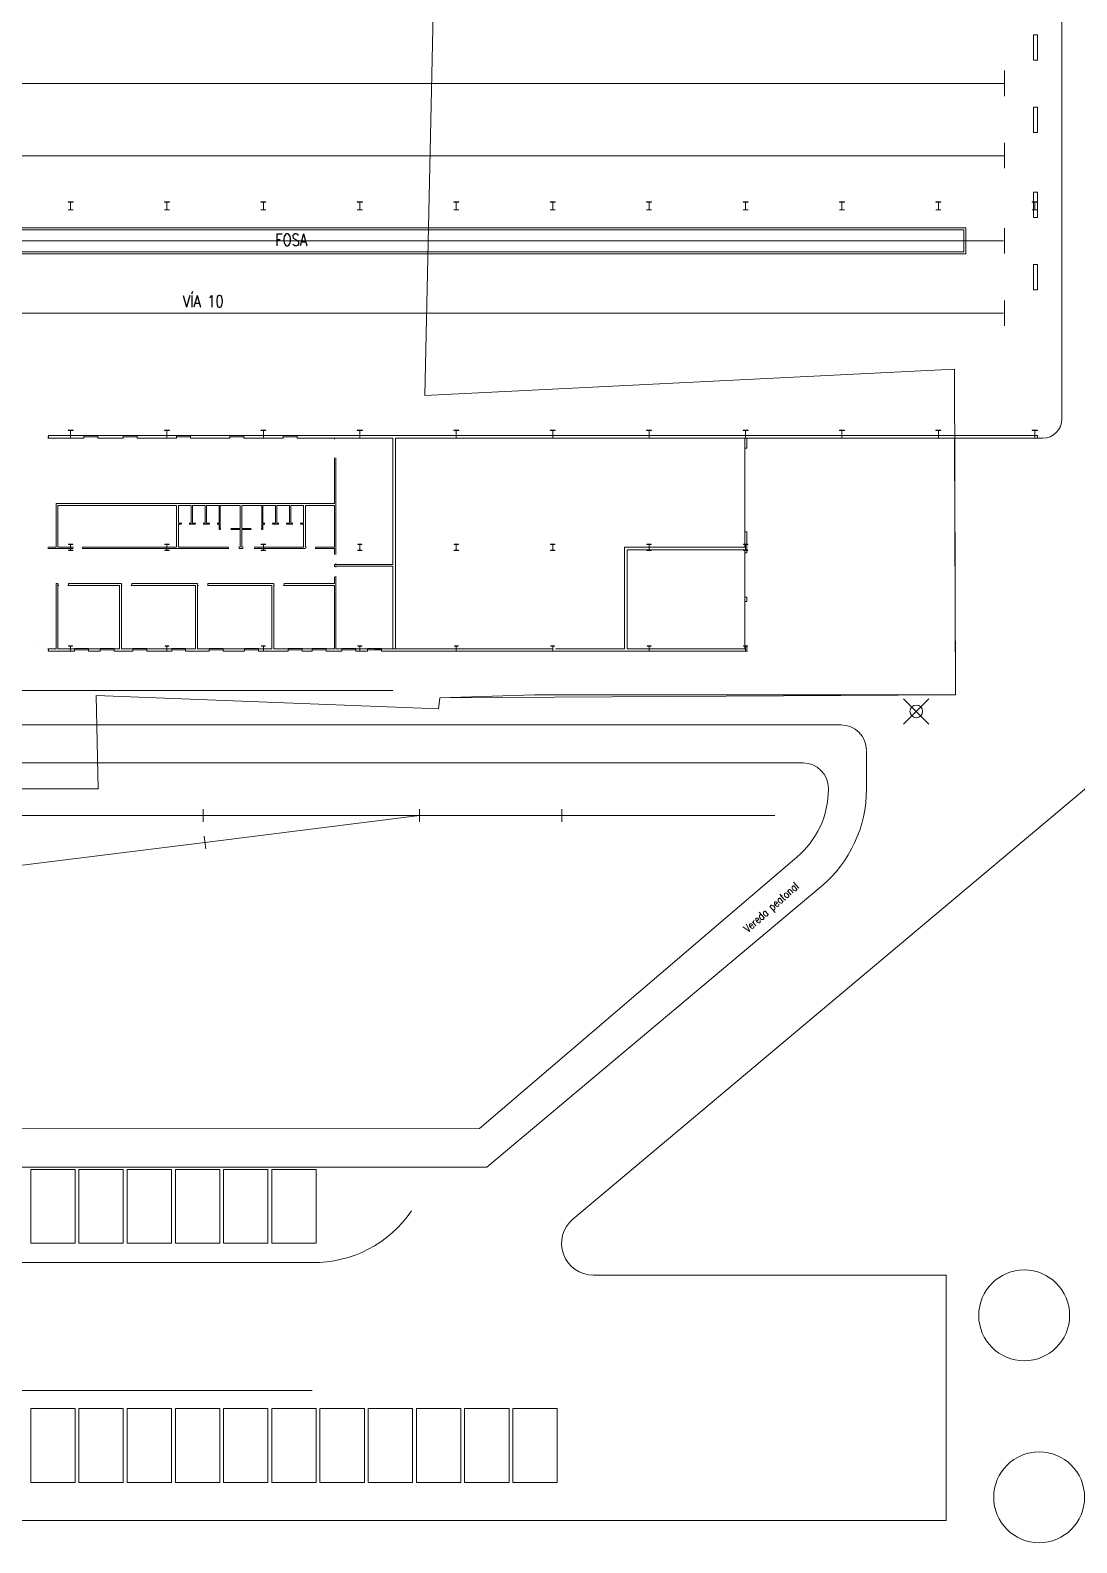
# Model space of a CAD drawing. Header units: millimetres. Extents: x -725228 to 10849, y -8846583 to 5995.
# Drawn here: x 10359.4 to 10441.9, y 5740.8 to 5860 of the extents above; entities that cross this region are included whole.
import ezdxf

# ---------------------------------------------------------------- set-up
doc = ezdxf.new("R2010")
doc.units = ezdxf.units.MM
doc.header["$PDMODE"] = 35
doc.header["$PDSIZE"] = 1
doc.layers.add('00-SIMB', color=1, linetype='Continuous', lineweight=0)
doc.layers.add('ES-Perfiles-g', color=4, linetype='Continuous')
doc.styles.add('Romans PF', font='romans.shx', dxfattribs={"width": 0.8})

# ---------------------------------------------------------------- blocks, each defined once
blk = doc.blocks.new('Ubicación_TOLOSA')
at = {"layer": '00-SIMB', "color": 1, "lineweight": 5, "ltscale": 2}
for p, q in [((278.08, -2.59), (278.08, 54.07)), ((227.88, -0.72), (228.97, 50.35)), ((275.85, 25.71), (275.85, 27.71)), ((275.85, 27.71), (276.15, 27.71)), ((276.15, 27.71), (276.15, 25.71)), ((276.15, 25.71), (275.85, 25.71)), ((0.84, 23.87), (273.56, 23.87)), ((273.56, 24.88), (273.56, 22.88)), ((273.56, 24.87), (273.56, 22.87)), ((275.85, 20.01), (275.85, 22.01)), ((275.85, 22.01), (276.15, 22.01)), ((276.15, 22.01), (276.15, 20.01)), ((273.56, 19.19), (273.56, 17.19)), ((273.56, 19.18), (273.56, 17.18)), ((276.15, 20.01), (275.85, 20.01)), ((18.01, 18.17), (273.56, 18.17)), ((275.85, 13.31), (275.85, 15.31)), ((275.85, 15.31), (276.15, 15.31)), ((276.15, 15.31), (276.15, 13.31)), ((276.15, 13.31), (275.85, 13.31)), ((34.28, 12.48), (270.5, 12.48)), ((34.28, 12.33), (270.35, 12.33)), ((270.35, 12.33), (270.35, 10.59)), ((270.5, 12.48), (270.5, 10.44)), ((273.56, 12.47), (273.56, 10.47)), ((273.56, 12.46), (273.56, 10.46)), ((273.49, 11.47), (12.05, 11.47)), ((273.49, 11.47), (24.95, 11.47)), ((34.28, 10.59), (270.35, 10.59)), ((34.28, 10.44), (270.5, 10.44)), ((275.85, 7.61), (275.85, 9.61)), ((275.85, 9.61), (276.15, 9.61)), ((276.15, 9.61), (276.15, 7.61)), ((276.15, 7.61), (275.85, 7.61)), ((273.56, 6.77), (273.56, 4.77)), ((273.56, 6.76), (273.56, 4.76)), ((273.47, 5.77), (24.95, 5.77)), ((269.62, 1.36), (227.88, -0.72)), ((269.69, -24.33), (269.62, 1.36)), ((201.01, -4.09), (198.15, -4.09)), ((198.22, -4.09), (198.15, -4.09)), ((198.17, -3.99), (198.22, -3.99)), ((198.22, -3.89), (225.26, -3.89)), ((225.36, -3.89), (198.22, -3.89)), ((198.22, -4.09), (198.22, -3.89)), ((201.01, -4.1), (201.01, -3.89)), ((201.01, -3.99), (201.01, -3.89)), ((201.01, -3.89), (202.11, -3.89)), ((202.11, -3.99), (201.01, -3.99)), ((202.11, -4.1), (202.11, -3.89)), ((202.11, -3.89), (202.11, -3.99)), ((204.11, -4.09), (202.11, -4.09)), ((204.11, -3.89), (204.11, -4.1)), ((204.11, -3.99), (204.11, -3.89)), ((204.11, -3.89), (205.21, -3.89)), ((205.21, -3.99), (204.11, -3.99)), ((205.21, -3.89), (205.21, -4.1)), ((205.21, -3.89), (205.21, -3.99)), ((208.31, -4.09), (205.21, -4.09)), ((208.31, -3.89), (208.31, -4.1)), ((208.31, -3.99), (208.31, -3.89)), ((208.31, -3.89), (209.41, -3.89)), ((209.41, -3.99), (208.31, -3.99)), ((209.41, -3.89), (209.41, -4.1)), ((209.41, -3.89), (209.41, -3.99)), ((212.51, -4.09), (209.41, -4.09)), ((212.51, -3.89), (212.51, -4.1)), ((212.51, -3.99), (212.51, -3.89)), ((212.51, -3.89), (213.61, -3.89)), ((213.61, -3.99), (212.51, -3.99)), ((213.61, -3.89), (213.61, -4.1)), ((213.61, -3.89), (213.61, -3.99)), ((216.71, -4.09), (213.61, -4.09)), ((216.71, -3.89), (216.71, -4.1)), ((216.71, -3.99), (216.71, -3.89)), ((216.71, -3.89), (217.81, -3.89)), ((217.81, -3.99), (216.71, -3.99)), ((217.81, -3.89), (217.81, -4.1)), ((217.81, -3.89), (217.81, -3.99)), ((225.36, -4.09), (217.81, -4.09)), ((220.76, -4.09), (225.26, -4.09)), ((220.76, -4.09), (220.76, -4.17)), ((220.76, -4.09), (220.76, -4.17)), ((225.36, -4.09), (225.26, -4.09)), ((225.36, -3.89), (276.15, -3.89)), ((225.36, -4.09), (225.36, -14.05)), ((225.56, -4.09), (225.56, -4.09)), ((225.56, -4.09), (225.56, -20.69)), ((225.56, -4.09), (276.15, -4.09)), ((252.18, -4.09), (276.58, -4.09)), ((253.1, -12.69), (253.1, -4.09)), ((253.25, -4.89), (253.25, -4.09)), ((269.69, -24.33), (269.63, -4.09)), ((276.15, -4.09), (276.15, -3.89)), ((220.76, -9.24), (220.76, -5.65)), ((220.86, -13.26), (220.86, -5.65)), ((253.1, -4.89), (253.25, -4.89)), ((198.81, -9.24), (208.46, -9.24)), ((198.81, -12.69), (198.81, -9.24)), ((198.96, -12.69), (198.96, -9.39)), ((198.96, -9.39), (208.31, -9.39)), ((208.31, -12.69), (208.31, -9.39)), ((208.46, -9.24), (213.46, -9.24)), ((208.46, -10.79), (208.46, -9.39)), ((208.46, -9.39), (208.46, -10.79)), ((208.46, -10.79), (208.46, -9.39)), ((208.46, -9.39), (209.46, -9.39)), ((209.46, -9.39), (209.46, -10.79)), ((209.56, -9.39), (210.56, -9.39)), ((209.56, -9.39), (209.56, -10.79)), ((210.56, -9.39), (210.56, -10.79)), ((210.66, -9.39), (211.66, -9.39)), ((210.66, -9.39), (210.66, -10.79)), ((211.66, -9.39), (211.66, -10.79)), ((211.74, -9.39), (213.31, -9.39)), ((211.74, -9.39), (211.74, -11.21)), ((213.31, -11.21), (213.31, -9.39)), ((213.31, -9.39), (213.31, -11.21)), ((213.31, -11.21), (213.31, -9.39)), ((213.31, -9.39), (213.31, -11.21)), ((213.46, -9.24), (220.76, -9.24)), ((213.46, -11.21), (213.46, -9.39)), ((213.46, -9.39), (213.46, -11.21)), ((213.46, -11.21), (213.46, -9.39)), ((213.46, -9.39), (215.03, -9.39)), ((215.03, -9.39), (215.03, -11.21)), ((215.11, -9.39), (216.11, -9.39)), ((215.11, -9.39), (215.11, -10.79)), ((216.11, -9.39), (216.11, -10.79)), ((216.21, -9.39), (217.21, -9.39)), ((216.21, -9.39), (216.21, -10.79)), ((217.21, -9.39), (217.21, -10.79)), ((217.31, -9.39), (218.31, -9.39)), ((217.31, -9.39), (217.31, -10.79)), ((218.31, -10.79), (218.31, -9.39)), ((218.46, -9.39), (220.76, -9.39)), ((218.46, -12.69), (218.46, -9.39)), ((220.76, -12.69), (220.76, -9.39)), ((208.66, -10.79), (208.46, -10.79)), ((208.46, -12.69), (208.46, -10.87)), ((208.46, -10.87), (208.46, -12.69)), ((208.46, -12.69), (208.46, -10.87)), ((208.66, -10.87), (208.46, -10.87)), ((208.66, -10.79), (208.72, -10.79)), ((208.7, -10.87), (208.66, -10.87)), ((209.31, -10.79), (209.46, -10.79)), ((209.31, -10.87), (209.46, -10.87)), ((209.76, -10.87), (209.46, -10.87)), ((209.76, -10.79), (209.56, -10.79)), ((209.76, -10.79), (209.82, -10.79)), ((209.8, -10.87), (209.76, -10.87)), ((210.41, -10.79), (210.56, -10.79)), ((210.41, -10.87), (210.56, -10.87)), ((210.86, -10.87), (210.56, -10.87)), ((210.86, -10.79), (210.66, -10.79)), ((210.86, -10.79), (210.92, -10.79)), ((210.9, -10.87), (210.86, -10.87)), ((211.51, -10.79), (211.66, -10.79)), ((211.51, -10.87), (211.66, -10.87)), ((211.66, -10.87), (211.66, -11.29)), ((211.66, -11.29), (211.74, -11.29)), ((211.8, -11.21), (211.74, -11.21)), ((211.74, -11.21), (211.8, -11.21)), ((211.78, -11.29), (211.74, -11.29)), ((211.78, -11.29), (211.74, -11.29)), ((212.58, -11.21), (213.31, -11.21)), ((212.58, -11.29), (213.31, -11.29)), ((213.31, -12.69), (213.31, -11.29)), ((213.31, -11.29), (213.31, -12.69)), ((213.31, -12.69), (213.31, -11.29)), ((213.31, -11.29), (213.31, -12.69)), ((214.19, -11.21), (213.46, -11.21)), ((213.46, -12.69), (213.46, -11.29)), ((213.46, -11.29), (213.46, -12.69)), ((213.46, -12.69), (213.46, -11.29)), ((214.19, -11.29), (213.46, -11.29)), ((214.97, -11.21), (215.03, -11.21)), ((215.03, -11.21), (214.97, -11.21)), ((214.99, -11.29), (215.03, -11.29)), ((214.99, -11.29), (215.03, -11.29)), ((215.11, -11.29), (215.03, -11.29)), ((215.26, -10.79), (215.11, -10.79)), ((215.11, -10.87), (215.11, -11.29)), ((215.26, -10.87), (215.11, -10.87)), ((215.91, -10.79), (215.85, -10.79)), ((215.87, -10.87), (215.91, -10.87)), ((215.91, -10.79), (216.11, -10.79)), ((215.91, -10.87), (216.21, -10.87)), ((216.36, -10.79), (216.21, -10.79)), ((216.36, -10.87), (216.21, -10.87)), ((217.01, -10.79), (216.95, -10.79)), ((216.97, -10.87), (217.01, -10.87)), ((217.01, -10.79), (217.21, -10.79)), ((217.01, -10.87), (217.31, -10.87)), ((217.46, -10.79), (217.31, -10.79)), ((217.46, -10.87), (217.31, -10.87)), ((218.11, -10.79), (218.05, -10.79)), ((218.07, -10.87), (218.11, -10.87)), ((218.11, -10.79), (218.31, -10.79)), ((218.11, -10.87), (218.31, -10.87)), ((218.31, -12.69), (218.31, -10.87)), ((253.1, -11.47), (253.25, -11.47)), ((253.25, -11.47), (253.25, -13.13)), ((198.22, -12.69), (198.15, -12.69)), ((198.81, -12.79), (198.17, -12.79)), ((198.17, -12.79), (198.22, -12.79)), ((198.81, -12.69), (198.22, -12.69)), ((198.81, -12.79), (198.96, -12.79)), ((198.96, -12.69), (200.12, -12.69)), ((200.12, -12.69), (198.96, -12.69)), ((198.96, -12.79), (200.1, -12.79)), ((200.1, -12.79), (198.96, -12.79)), ((200.1, -12.69), (200.17, -12.69)), ((200.17, -12.69), (200.1, -12.69)), ((200.1, -12.69), (200.17, -12.69)), ((200.1, -12.69), (200.17, -12.69)), ((200.1, -12.79), (200.15, -12.79)), ((200.83, -12.69), (208.31, -12.69)), ((208.31, -12.69), (200.83, -12.69)), ((200.87, -12.79), (212.42, -12.79)), ((208.31, -12.79), (208.31, -12.79)), ((208.46, -12.69), (208.53, -12.69)), ((208.46, -12.69), (212.42, -12.69)), ((212.42, -12.69), (208.46, -12.69)), ((213.2, -12.69), (213.31, -12.69)), ((213.31, -12.69), (213.2, -12.69)), ((213.2, -12.69), (213.26, -12.69)), ((213.26, -12.69), (213.2, -12.69)), ((213.22, -12.79), (213.53, -12.79)), ((213.46, -12.69), (213.55, -12.69)), ((213.55, -12.69), (213.46, -12.69)), ((213.59, -12.69), (213.53, -12.69)), ((213.53, -12.69), (213.59, -12.69)), ((214.41, -12.69), (218.31, -12.69)), ((218.31, -12.69), (214.41, -12.69)), ((214.41, -12.79), (218.46, -12.79)), ((218.46, -12.69), (218.54, -12.69)), ((218.54, -12.69), (218.46, -12.69)), ((218.46, -12.69), (218.54, -12.69)), ((218.54, -12.69), (218.46, -12.69)), ((218.46, -12.69), (218.54, -12.69)), ((218.46, -12.69), (218.54, -12.69)), ((219.23, -12.79), (220.76, -12.79)), ((219.24, -12.69), (220.76, -12.69)), ((220.76, -12.69), (219.24, -12.69)), ((220.76, -12.79), (220.76, -13.27)), ((253.1, -12.69), (243.61, -12.69)), ((243.61, -12.69), (243.61, -20.69)), ((253.25, -12.89), (243.81, -12.89)), ((243.81, -12.89), (243.81, -20.69)), ((253.1, -20.69), (253.1, -12.88)), ((220.76, -14.19), (220.76, -14.05)), ((220.76, -14.05), (225.36, -14.05)), ((220.76, -14.19), (220.76, -14.24)), ((220.76, -14.19), (225.36, -14.19)), ((225.36, -14.19), (220.76, -14.19)), ((220.86, -14.04), (220.86, -13.97)), ((220.86, -14.04), (220.86, -13.97)), ((220.86, -14.05), (220.86, -14.01)), ((225.36, -14.05), (220.86, -14.05)), ((220.86, -14.19), (220.86, -14.27)), ((220.86, -14.19), (220.86, -14.27)), ((220.86, -14.19), (220.86, -14.23)), ((225.36, -14.19), (225.36, -20.69)), ((253.1, -13.13), (253.25, -13.13)), ((220.76, -15.01), (220.76, -15.54)), ((220.86, -14.97), (220.86, -15.69)), ((198.81, -15.54), (198.81, -20.69)), ((198.96, -15.54), (198.81, -15.54)), ((198.96, -15.54), (198.96, -20.69)), ((199.01, -15.59), (198.96, -15.59)), ((199.03, -15.69), (198.96, -15.69)), ((198.96, -15.69), (199.03, -15.69)), ((198.96, -15.69), (199.03, -15.69)), ((203.81, -15.69), (199.74, -15.69)), ((203.96, -15.54), (199.78, -15.54)), ((199.78, -15.69), (199.78, -15.54)), ((203.81, -15.69), (203.81, -20.69)), ((203.96, -15.69), (203.96, -15.54)), ((204.03, -15.69), (203.96, -15.69)), ((203.96, -15.69), (203.96, -20.69)), ((203.96, -15.69), (204.03, -15.69)), ((203.96, -15.69), (204.03, -15.69)), ((209.81, -15.69), (204.74, -15.69)), ((209.96, -15.54), (204.78, -15.54)), ((204.78, -15.69), (204.78, -15.54)), ((209.81, -20.69), (209.81, -15.69)), ((209.81, -20.69), (209.81, -15.69)), ((209.96, -20.69), (209.96, -15.54)), ((209.96, -20.69), (209.96, -15.54)), ((209.96, -15.69), (210.03, -15.69)), ((209.96, -15.69), (210.03, -15.69)), ((209.96, -15.69), (210.03, -15.69)), ((210.74, -15.69), (215.81, -15.69)), ((210.78, -15.54), (215.96, -15.54)), ((210.78, -15.69), (210.78, -15.54)), ((215.81, -15.69), (215.81, -20.69)), ((215.96, -15.69), (215.96, -15.54)), ((215.96, -15.69), (215.96, -20.69)), ((215.96, -15.69), (216.03, -15.69)), ((215.96, -15.69), (216.03, -15.69)), ((215.96, -15.69), (216.03, -15.69)), ((216.74, -15.69), (220.76, -15.69)), ((216.78, -15.54), (220.76, -15.54)), ((216.78, -15.69), (216.78, -15.54)), ((220.76, -15.69), (220.76, -20.69)), ((220.86, -15.69), (220.86, -20.69)), ((253.1, -16.63), (253.25, -16.63)), ((253.25, -16.63), (253.25, -16.95)), ((253.1, -16.95), (253.25, -16.95)), ((197.44, -20.62), (197.45, -20.62)), ((198.81, -20.69), (198.15, -20.69)), ((198.22, -20.69), (198.15, -20.69)), ((198.17, -20.79), (198.22, -20.79)), ((198.22, -20.69), (198.22, -20.89)), ((200.26, -20.89), (198.22, -20.89)), ((200.26, -20.69), (198.96, -20.69)), ((200.26, -20.89), (200.26, -20.68)), ((200.26, -20.78), (200.26, -20.68)), ((200.26, -20.68), (201.36, -20.68)), ((201.36, -20.78), (200.26, -20.78)), ((201.36, -20.68), (201.36, -20.89)), ((201.36, -20.68), (201.36, -20.78)), ((202.28, -20.69), (201.36, -20.69)), ((202.28, -20.89), (201.36, -20.89)), ((202.28, -20.89), (202.28, -20.68)), ((202.28, -20.78), (202.28, -20.68)), ((202.28, -20.68), (203.38, -20.68)), ((203.38, -20.78), (202.28, -20.78)), ((203.38, -20.68), (203.38, -20.89)), ((203.38, -20.68), (203.38, -20.78)), ((203.81, -20.69), (203.38, -20.69)), ((204.86, -20.89), (203.38, -20.89)), ((204.86, -20.69), (203.96, -20.69)), ((204.86, -20.89), (204.86, -20.68)), ((204.86, -20.78), (204.86, -20.68)), ((204.86, -20.68), (205.96, -20.68)), ((205.96, -20.78), (204.86, -20.78)), ((205.96, -20.68), (205.96, -20.89)), ((205.96, -20.68), (205.96, -20.78)), ((207.92, -20.69), (205.96, -20.69)), ((207.92, -20.89), (205.96, -20.89)), ((207.92, -20.89), (207.92, -20.68)), ((207.92, -20.78), (207.92, -20.68)), ((207.92, -20.68), (209.02, -20.68)), ((209.02, -20.78), (207.92, -20.78)), ((209.02, -20.68), (209.02, -20.89)), ((209.02, -20.68), (209.02, -20.78)), ((209.81, -20.69), (209.02, -20.69)), ((210.88, -20.89), (209.02, -20.89)), ((210.88, -20.69), (209.96, -20.69)), ((210.88, -20.89), (210.88, -20.68)), ((210.88, -20.78), (210.88, -20.68)), ((210.88, -20.68), (211.98, -20.68)), ((211.98, -20.78), (210.88, -20.78)), ((211.98, -20.68), (211.98, -20.89)), ((211.98, -20.68), (211.98, -20.78)), ((213.67, -20.69), (211.98, -20.69)), ((213.67, -20.89), (211.98, -20.89)), ((213.67, -20.89), (213.67, -20.68)), ((213.67, -20.78), (213.67, -20.68)), ((213.67, -20.68), (214.77, -20.68)), ((214.77, -20.78), (213.67, -20.78)), ((214.77, -20.68), (214.77, -20.89)), ((214.77, -20.68), (214.77, -20.78)), ((215.81, -20.69), (214.77, -20.69)), ((217.11, -20.89), (214.77, -20.89)), ((217.11, -20.69), (215.96, -20.69)), ((217.11, -20.89), (217.11, -20.68)), ((217.11, -20.78), (217.11, -20.68)), ((217.11, -20.68), (218.21, -20.68)), ((218.21, -20.78), (217.11, -20.78)), ((218.21, -20.68), (218.21, -20.89)), ((218.21, -20.68), (218.21, -20.78)), ((219, -20.69), (218.21, -20.69)), ((219, -20.89), (218.21, -20.89)), ((219, -20.89), (219, -20.68)), ((219, -20.78), (219, -20.68)), ((219, -20.68), (220.1, -20.68)), ((220.1, -20.78), (219, -20.78)), ((220.1, -20.68), (220.1, -20.89)), ((220.1, -20.68), (220.1, -20.78)), ((220.76, -20.69), (220.1, -20.69)), ((221.33, -20.89), (220.1, -20.89)), ((221.33, -20.69), (220.86, -20.69)), ((221.33, -20.89), (221.33, -20.68)), ((221.33, -20.78), (221.33, -20.68)), ((221.33, -20.68), (222.43, -20.68)), ((222.43, -20.78), (221.33, -20.78)), ((222.43, -20.68), (222.43, -20.89)), ((222.43, -20.68), (222.43, -20.78)), ((223.35, -20.69), (222.43, -20.69)), ((223.35, -20.89), (222.43, -20.89)), ((223.35, -20.89), (223.35, -20.68)), ((223.35, -20.78), (223.35, -20.68)), ((223.35, -20.68), (224.45, -20.68)), ((224.45, -20.78), (223.35, -20.78)), ((237.98, -20.69), (223.91, -20.69)), ((224.45, -20.68), (224.45, -20.89)), ((224.45, -20.68), (224.45, -20.78)), ((253.25, -20.89), (224.45, -20.89)), ((237.98, -20.88), (237.98, -20.89)), ((243.61, -20.69), (238.18, -20.69)), ((253.1, -20.69), (243.81, -20.69)), ((253.1, -20.45), (253.25, -20.45)), ((253.1, -20.89), (253.1, -20.88)), ((253.25, -20.45), (253.25, -20.89)), ((225.36, -23.99), (81.52, -23.99)), ((201.98, -24.37), (228.94, -25.41)), ((202.12, -31.73), (201.98, -24.37)), ((202.12, -31.73), (201.98, -24.37)), ((201.98, -24.37), (228.94, -25.41)), ((228.94, -25.41), (229.05, -24.56)), ((228.94, -25.41), (229.05, -24.56)), ((229.05, -24.56), (236.51, -24.31)), ((229.05, -24.56), (269.69, -24.33)), ((236.51, -24.31), (269.69, -24.33)), ((185.68, -26.69), (260.68, -26.69)), ((185.68, -26.69), (260.68, -26.69)), ((185.68, -29.69), (257.68, -29.69)), ((185.68, -29.69), (257.68, -29.69)), ((262.68, -31.76), (262.68, -28.73)), ((239.54, -65.65), (280.86, -30.94)), ((191.41, -31.71), (202.12, -31.73)), ((191.41, -31.71), (202.12, -31.73)), ((259.68, -31.76), (259.68, -31.69)), ((210.41, -33.34), (210.41, -34.34)), ((227.46, -33.34), (227.46, -34.34)), ((238.66, -33.34), (238.66, -34.34)), ((210.41, -33.84), (-11.25, -33.84)), ((238.66, -33.84), (210.41, -33.84)), ((227.46, -33.84), (210.54, -35.95)), ((255.46, -33.84), (238.66, -33.84)), ((210.6, -36.45), (210.48, -35.46)), ((210.54, -35.95), (180.39, -39.72)), ((232.17, -58.5), (257.18, -37.12)), ((232.76, -61.55), (259.11, -39.42)), ((164.43, -58.55), (232.17, -58.5)), ((21, -61.55), (232.76, -61.55)), ((196.81, -61.72), (196.81, -67.55)), ((200.31, -61.72), (196.81, -61.72)), ((200.31, -67.55), (200.31, -61.72)), ((200.61, -61.72), (200.61, -67.55)), ((204.11, -61.72), (200.61, -61.72)), ((204.11, -67.55), (204.11, -61.72)), ((204.41, -61.72), (204.41, -67.55)), ((207.91, -61.72), (204.41, -61.72)), ((207.91, -67.55), (207.91, -61.72)), ((208.21, -61.72), (208.21, -67.55)), ((211.71, -61.72), (208.21, -61.72)), ((211.71, -67.55), (211.71, -61.72)), ((212.01, -61.72), (212.01, -67.55)), ((215.51, -61.72), (212.01, -61.72)), ((215.51, -67.55), (215.51, -61.72)), ((215.81, -61.72), (215.81, -67.55)), ((219.31, -61.72), (215.81, -61.72)), ((219.31, -67.55), (219.31, -61.72)), ((196.81, -67.55), (200.31, -67.55)), ((200.61, -67.55), (204.11, -67.55)), ((204.41, -67.55), (207.91, -67.55)), ((208.21, -67.55), (211.71, -67.55)), ((212.01, -67.55), (215.51, -67.55)), ((215.81, -67.55), (219.31, -67.55)), ((31, -69.06), (218.98, -69.06)), ((241.15, -70.06), (268.95, -70.06)), ((241.15, -70.06), (268.95, -70.06)), ((268.95, -70.06), (268.95, -77.56)), ((268.95, -77.56), (268.95, -89.41)), ((31, -79.15), (218.98, -79.15)), ((196.81, -86.41), (196.81, -80.58)), ((196.81, -80.58), (200.31, -80.58)), ((200.31, -80.58), (200.31, -86.41)), ((200.61, -86.41), (200.61, -80.58)), ((200.61, -80.58), (204.11, -80.58)), ((204.11, -80.58), (204.11, -86.41)), ((204.41, -86.41), (204.41, -80.58)), ((204.41, -80.58), (207.91, -80.58)), ((207.91, -80.58), (207.91, -86.41)), ((208.21, -86.41), (208.21, -80.58)), ((208.21, -80.58), (211.71, -80.58)), ((211.71, -80.58), (211.71, -86.41)), ((212.01, -86.41), (212.01, -80.58)), ((212.01, -80.58), (215.51, -80.58)), ((215.51, -80.58), (215.51, -86.41)), ((215.81, -86.41), (215.81, -80.58)), ((215.81, -80.58), (219.31, -80.58)), ((219.31, -80.58), (219.31, -86.41)), ((219.61, -86.41), (219.61, -80.58)), ((219.61, -80.58), (223.11, -80.58)), ((223.11, -80.58), (223.11, -86.41)), ((223.41, -86.41), (223.41, -80.58)), ((223.41, -80.58), (226.91, -80.58)), ((226.91, -80.58), (226.91, -86.41)), ((227.21, -86.41), (227.21, -80.58)), ((227.21, -80.58), (230.71, -80.58)), ((230.71, -80.58), (230.71, -86.41)), ((231.01, -86.41), (231.01, -80.58)), ((231.01, -80.58), (234.51, -80.58)), ((234.51, -80.58), (234.51, -86.41)), ((234.81, -86.41), (234.81, -80.58)), ((234.81, -80.58), (238.31, -80.58)), ((238.31, -80.58), (238.31, -86.41)), ((200.31, -86.41), (196.81, -86.41)), ((204.11, -86.41), (200.61, -86.41)), ((207.91, -86.41), (204.41, -86.41)), ((211.71, -86.41), (208.21, -86.41)), ((215.51, -86.41), (212.01, -86.41)), ((219.31, -86.41), (215.81, -86.41)), ((223.11, -86.41), (219.61, -86.41)), ((226.91, -86.41), (223.41, -86.41)), ((230.71, -86.41), (227.21, -86.41)), ((234.51, -86.41), (231.01, -86.41)), ((238.31, -86.41), (234.81, -86.41)), ((33.5, -89.41), (268.95, -89.41))]:
    blk.add_line(p, q, dxfattribs=at)
at = {"layer": '00-SIMB', "color": 1, "ltscale": 2}
for points in [[(199.75, 14.52), (200.15, 14.52), (200.15, 14.53), (199.75, 14.53)], [(199.95, 13.92), (199.95, 13.92), (199.95, 14.52), (199.95, 14.52)], [(207.35, 14.52), (207.75, 14.52), (207.75, 14.53), (207.35, 14.53)], [(207.55, 13.92), (207.55, 13.92), (207.55, 14.52), (207.55, 14.52)], [(214.95, 14.52), (215.35, 14.52), (215.35, 14.53), (214.95, 14.53)], [(215.15, 13.92), (215.15, 13.92), (215.15, 14.52), (215.15, 14.52)], [(222.55, 14.52), (222.95, 14.52), (222.95, 14.53), (222.55, 14.53)], [(222.75, 13.92), (222.75, 13.92), (222.75, 14.52), (222.75, 14.52)], [(230.15, 14.52), (230.55, 14.52), (230.55, 14.53), (230.15, 14.53)], [(230.35, 13.92), (230.35, 13.92), (230.35, 14.52), (230.35, 14.52)], [(237.75, 14.52), (238.15, 14.52), (238.15, 14.53), (237.75, 14.53)], [(237.95, 13.92), (237.95, 13.92), (237.95, 14.52), (237.95, 14.52)], [(245.35, 14.52), (245.75, 14.52), (245.75, 14.53), (245.35, 14.53)], [(245.55, 13.92), (245.55, 13.92), (245.55, 14.52), (245.55, 14.52)], [(252.95, 14.52), (253.35, 14.52), (253.35, 14.53), (252.95, 14.53)], [(253.15, 13.92), (253.15, 13.92), (253.15, 14.52), (253.15, 14.52)], [(260.55, 14.52), (260.95, 14.52), (260.95, 14.53), (260.55, 14.53)], [(260.75, 13.92), (260.75, 13.92), (260.75, 14.52), (260.75, 14.52)], [(268.15, 14.52), (268.55, 14.52), (268.55, 14.53), (268.15, 14.53)], [(268.35, 13.92), (268.35, 13.92), (268.35, 14.52), (268.35, 14.52)], [(275.75, 14.52), (276.15, 14.52), (276.15, 14.53), (275.75, 14.53)], [(275.95, 13.92), (275.95, 13.92), (275.95, 14.52), (275.95, 14.52)], [(199.75, 13.92), (200.15, 13.92), (200.15, 13.91), (199.75, 13.91)], [(207.35, 13.92), (207.75, 13.92), (207.75, 13.91), (207.35, 13.91)], [(214.95, 13.92), (215.35, 13.92), (215.35, 13.91), (214.95, 13.91)], [(222.55, 13.92), (222.95, 13.92), (222.95, 13.91), (222.55, 13.91)], [(230.15, 13.92), (230.55, 13.92), (230.55, 13.91), (230.15, 13.91)], [(237.75, 13.92), (238.15, 13.92), (238.15, 13.91), (237.75, 13.91)], [(245.35, 13.92), (245.75, 13.92), (245.75, 13.91), (245.35, 13.91)], [(252.95, 13.92), (253.35, 13.92), (253.35, 13.91), (252.95, 13.91)], [(260.55, 13.92), (260.95, 13.92), (260.95, 13.91), (260.55, 13.91)], [(268.15, 13.92), (268.55, 13.92), (268.55, 13.91), (268.15, 13.91)], [(275.75, 13.92), (276.15, 13.92), (276.15, 13.91), (275.75, 13.91)], [(199.75, -3.48), (200.15, -3.48), (200.15, -3.47), (199.75, -3.47)], [(199.95, -4.08), (199.95, -4.08), (199.95, -3.48), (199.95, -3.48)], [(207.35, -3.48), (207.75, -3.48), (207.75, -3.47), (207.35, -3.47)], [(207.55, -4.08), (207.55, -4.08), (207.55, -3.48), (207.55, -3.48)], [(214.95, -3.48), (215.35, -3.48), (215.35, -3.47), (214.95, -3.47)], [(215.15, -4.08), (215.15, -4.08), (215.15, -3.48), (215.15, -3.48)], [(222.55, -3.48), (222.95, -3.48), (222.95, -3.47), (222.55, -3.47)], [(222.75, -4.08), (222.75, -4.08), (222.75, -3.48), (222.75, -3.48)], [(230.15, -3.48), (230.55, -3.48), (230.55, -3.47), (230.15, -3.47)], [(230.35, -4.08), (230.35, -4.08), (230.35, -3.48), (230.35, -3.48)], [(237.75, -3.48), (238.15, -3.48), (238.15, -3.47), (237.75, -3.47)], [(237.95, -4.08), (237.95, -4.08), (237.95, -3.48), (237.95, -3.48)], [(245.35, -3.48), (245.75, -3.48), (245.75, -3.47), (245.35, -3.47)], [(245.55, -4.08), (245.55, -4.08), (245.55, -3.48), (245.55, -3.48)], [(252.95, -3.48), (253.35, -3.48), (253.35, -3.47), (252.95, -3.47)], [(253.15, -4.08), (253.15, -4.08), (253.15, -3.48), (253.15, -3.48)], [(260.55, -3.48), (260.95, -3.48), (260.95, -3.47), (260.55, -3.47)], [(260.75, -4.08), (260.75, -4.08), (260.75, -3.48), (260.75, -3.48)], [(268.15, -3.48), (268.55, -3.48), (268.55, -3.47), (268.15, -3.47)], [(268.35, -4.08), (268.35, -4.08), (268.35, -3.48), (268.35, -3.48)], [(275.75, -3.48), (276.15, -3.48), (276.15, -3.47), (275.75, -3.47)], [(275.95, -4.08), (275.95, -4.08), (275.95, -3.48), (275.95, -3.48)], [(199.75, -4.08), (200.15, -4.08), (200.15, -4.09), (199.75, -4.09)], [(207.35, -4.08), (207.75, -4.08), (207.75, -4.09), (207.35, -4.09)], [(214.95, -4.08), (215.35, -4.08), (215.35, -4.09), (214.95, -4.09)], [(222.55, -4.08), (222.95, -4.08), (222.95, -4.09), (222.55, -4.09)], [(230.15, -4.08), (230.55, -4.08), (230.55, -4.09), (230.15, -4.09)], [(237.75, -4.08), (238.15, -4.08), (238.15, -4.09), (237.75, -4.09)], [(245.35, -4.08), (245.75, -4.08), (245.75, -4.09), (245.35, -4.09)], [(252.95, -4.08), (253.35, -4.08), (253.35, -4.09), (252.95, -4.09)], [(260.55, -4.08), (260.95, -4.08), (260.95, -4.09), (260.55, -4.09)], [(268.15, -4.08), (268.55, -4.08), (268.55, -4.09), (268.15, -4.09)], [(275.75, -4.08), (276.15, -4.08), (276.15, -4.09), (275.75, -4.09)], [(199.78, -12.46), (200.12, -12.46), (200.12, -12.45), (199.78, -12.45)], [(199.78, -12.92), (200.12, -12.92), (200.12, -12.94), (199.78, -12.94)], [(199.95, -12.92), (199.95, -12.92), (199.95, -12.46), (199.95, -12.46)], [(207.38, -12.46), (207.72, -12.46), (207.72, -12.45), (207.38, -12.45)], [(207.38, -12.92), (207.72, -12.92), (207.72, -12.94), (207.38, -12.94)], [(207.55, -12.92), (207.55, -12.92), (207.55, -12.46), (207.55, -12.46)], [(214.98, -12.46), (215.32, -12.46), (215.32, -12.45), (214.98, -12.45)], [(214.98, -12.92), (215.32, -12.92), (215.32, -12.94), (214.98, -12.94)], [(215.15, -12.92), (215.15, -12.92), (215.15, -12.46), (215.15, -12.46)], [(222.58, -12.46), (222.92, -12.46), (222.92, -12.45), (222.58, -12.45)], [(222.58, -12.92), (222.92, -12.92), (222.92, -12.94), (222.58, -12.94)], [(222.75, -12.92), (222.75, -12.92), (222.75, -12.46), (222.75, -12.46)], [(230.18, -12.46), (230.52, -12.46), (230.52, -12.45), (230.18, -12.45)], [(230.18, -12.92), (230.52, -12.92), (230.52, -12.94), (230.18, -12.94)], [(230.35, -12.92), (230.35, -12.92), (230.35, -12.46), (230.35, -12.46)], [(237.78, -12.46), (238.12, -12.46), (238.12, -12.45), (237.78, -12.45)], [(237.78, -12.92), (238.12, -12.92), (238.12, -12.94), (237.78, -12.94)], [(237.95, -12.92), (237.95, -12.92), (237.95, -12.46), (237.95, -12.46)], [(245.38, -12.46), (245.72, -12.46), (245.72, -12.45), (245.38, -12.45)], [(245.38, -12.92), (245.72, -12.92), (245.72, -12.94), (245.38, -12.94)], [(245.55, -12.92), (245.55, -12.92), (245.55, -12.46), (245.55, -12.46)], [(252.98, -12.46), (253.32, -12.46), (253.32, -12.45), (252.98, -12.45)], [(252.98, -12.92), (253.32, -12.92), (253.32, -12.94), (252.98, -12.94)], [(253.15, -12.92), (253.15, -12.92), (253.15, -12.46), (253.15, -12.46)], [(199.8, -20.48), (200.1, -20.48), (200.1, -20.47), (199.8, -20.47)], [(199.8, -20.88), (200.1, -20.88), (200.1, -20.89), (199.8, -20.89)], [(199.95, -20.88), (199.95, -20.88), (199.95, -20.48), (199.95, -20.48)], [(207.4, -20.48), (207.7, -20.48), (207.7, -20.47), (207.4, -20.47)], [(207.4, -20.88), (207.7, -20.88), (207.7, -20.89), (207.4, -20.89)], [(207.55, -20.88), (207.55, -20.88), (207.55, -20.48), (207.55, -20.48)], [(215, -20.48), (215.3, -20.48), (215.3, -20.47), (215, -20.47)], [(215, -20.88), (215.3, -20.88), (215.3, -20.89), (215, -20.89)], [(215.15, -20.88), (215.15, -20.88), (215.15, -20.48), (215.15, -20.48)], [(222.6, -20.48), (222.9, -20.48), (222.9, -20.47), (222.6, -20.47)], [(222.6, -20.88), (222.9, -20.88), (222.9, -20.89), (222.6, -20.89)], [(222.75, -20.88), (222.75, -20.88), (222.75, -20.48), (222.75, -20.48)], [(230.2, -20.48), (230.5, -20.48), (230.5, -20.47), (230.2, -20.47)], [(230.2, -20.88), (230.5, -20.88), (230.5, -20.89), (230.2, -20.89)], [(230.35, -20.88), (230.35, -20.88), (230.35, -20.48), (230.35, -20.48)], [(237.8, -20.48), (238.1, -20.48), (238.1, -20.47), (237.8, -20.47)], [(237.8, -20.88), (238.1, -20.88), (238.1, -20.89), (237.8, -20.89)], [(237.95, -20.88), (237.95, -20.88), (237.95, -20.48), (237.95, -20.48)], [(245.4, -20.48), (245.7, -20.48), (245.7, -20.47), (245.4, -20.47)], [(245.4, -20.88), (245.7, -20.88), (245.7, -20.89), (245.4, -20.89)], [(245.55, -20.88), (245.55, -20.88), (245.55, -20.48), (245.55, -20.48)], [(253, -20.48), (253.3, -20.48), (253.3, -20.47), (253, -20.47)], [(253, -20.88), (253.3, -20.88), (253.3, -20.89), (253, -20.89)], [(253.15, -20.88), (253.15, -20.88), (253.15, -20.48), (253.15, -20.48)]]:
    blk.add_lwpolyline(points, close=True, dxfattribs=at)
at = {"layer": '00-SIMB', "color": 1, "lineweight": 5, "ltscale": 2}
for centre in [(275.11, -73.23), (276.29, -87.57)]:
    blk.add_circle(centre, 3.58, dxfattribs=at)
for centre, radius, start, end in [((276.58, -2.59), 1.5, 270, 359.9995), ((260.68, -28.69), 2, 0, 90), ((257.68, -31.69), 2, 0, 90), ((252.68, -31.76), 7, 310.0278, 359.9996), ((252.68, -31.76), 10, 310.0278, 359.9996), ((219.09, -59.68), 9.39, 269.3375, 325.5108), ((241.15, -67.56), 2.5, 130.0278, 270.0008), ((241.15, -67.56), 2.5, 130.0278, 270.0008)]:
    blk.add_arc(centre, radius, start, end, dxfattribs=at)
blk.add_point((266.6, -25.63), dxfattribs=at)
at = {"layer": '00-SIMB', "color": 1, "lineweight": 5, "ltscale": 2, "style": 'Romans PF', "width": 0.8}
for s, height, rotation, p in [('FOSA', 0.937, 360, (216.09, 11.08)), ('VÍA 10', 0.937, 360, (208.8, 6.23)), ('Vereda peatonal', 0.625, 41.4363, (253.33, -43.09))]:
    blk.add_text(s, height=height, rotation=rotation, dxfattribs=at).set_placement(p)

msp = doc.modelspace()

# ---------------------------------------------------------------- block references
at = {"layer": 'ES-Perfiles-g', "lineweight": 5}
msp.add_blockref('Ubicación_TOLOSA', (10162.675, 5831.965), dxfattribs=at)

doc.saveas('drawing.dxf')
